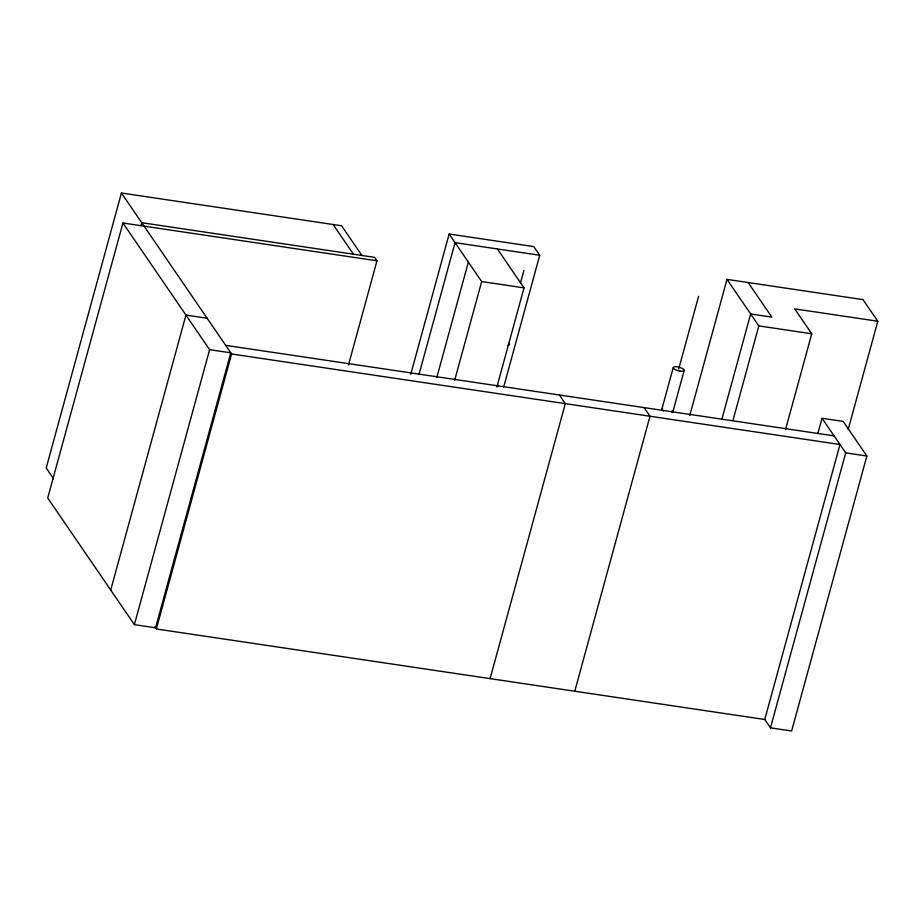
<?xml version="1.0" encoding="UTF-8"?>
<svg xmlns="http://www.w3.org/2000/svg" width="924" height="924" viewBox="0 0 924 924"><rect width="100%" height="100%" fill="white"/><g stroke="black" fill="none" stroke-linecap="round" stroke-linejoin="round"><path stroke-width="1.39" d="M361.908 255.463L341.591 225.768L121.425 193.012L46.2 467.994L53.511 478.678M122.95 223.007L47.713 498.001L134.384 624.647L155.555 627.8L230.781 352.818L209.609 349.665L122.95 223.007L376.98 260.811L348.487 364.968M140.991 225.479L141.753 222.707L374.613 257.357L376.98 260.811M110.718 590.066L185.943 315.084L207.115 318.237M134.384 624.647L209.609 349.665M231.578 353.984L839.985 444.513L764.76 719.496L156.352 628.967L231.578 353.984L121.425 193.012M410.764 374.278L449.145 234.003L533.818 246.604L539.731 255.255L503.638 387.191M418.965 374.59L455.058 242.654L539.731 255.255M436.833 377.373L468.364 262.104M454.7 380.157L481.681 281.554L449.145 234.003M520.558 282.709L523.943 270.374M497.043 386.463L524.012 287.861L497.401 248.949M490.09 678.632L565.315 403.649L559.401 394.998M574.763 691.233L649.999 416.239L644.074 407.599M661.861 409.182L673.215 367.671M678.713 368.999L698.59 296.361M672.857 411.827L684.21 370.316M689.766 415.488L726.992 279.383L863.016 299.63L877.8 321.24L848.163 429.568M721.783 419.519L750.658 313.975L771.829 317.117L748.163 282.536M732.986 420.339L758.823 325.895L726.992 279.383M785.527 429.602L811.746 333.772L794.709 308.882L877.8 321.24M817.856 433.552L822.037 418.272L843.208 421.425L866.862 456.006L791.637 730.988L770.466 727.846L764.945 719.773M770.466 727.846L845.703 452.864L822.037 418.272M481.681 281.554L524.012 287.861M758.823 325.895L811.746 333.772M225.664 345.345L834.072 435.874M845.703 452.864L866.862 456.006M333.125 224.509L353.442 254.204M154.874 626.807L156.352 628.967M508.801 343.208A5.671 1.813 15.3 0 1 507.992 345.276M497.435 384.719A5.671 1.813 15.3 0 1 496.638 386.786M672.083 410.706A5.671 1.813 15.3 0 1 672.152 412.589M663.513 410.903A5.671 1.813 15.3 0 1 662.566 408.42M680.191 371.159L678.77 370.882A5.671 1.813 15.3 0 1 673.712 367.001A5.671 1.813 15.3 0 1 682.882 368.792A5.671 1.813 15.3 0 1 680.191 371.159"/></g></svg>
